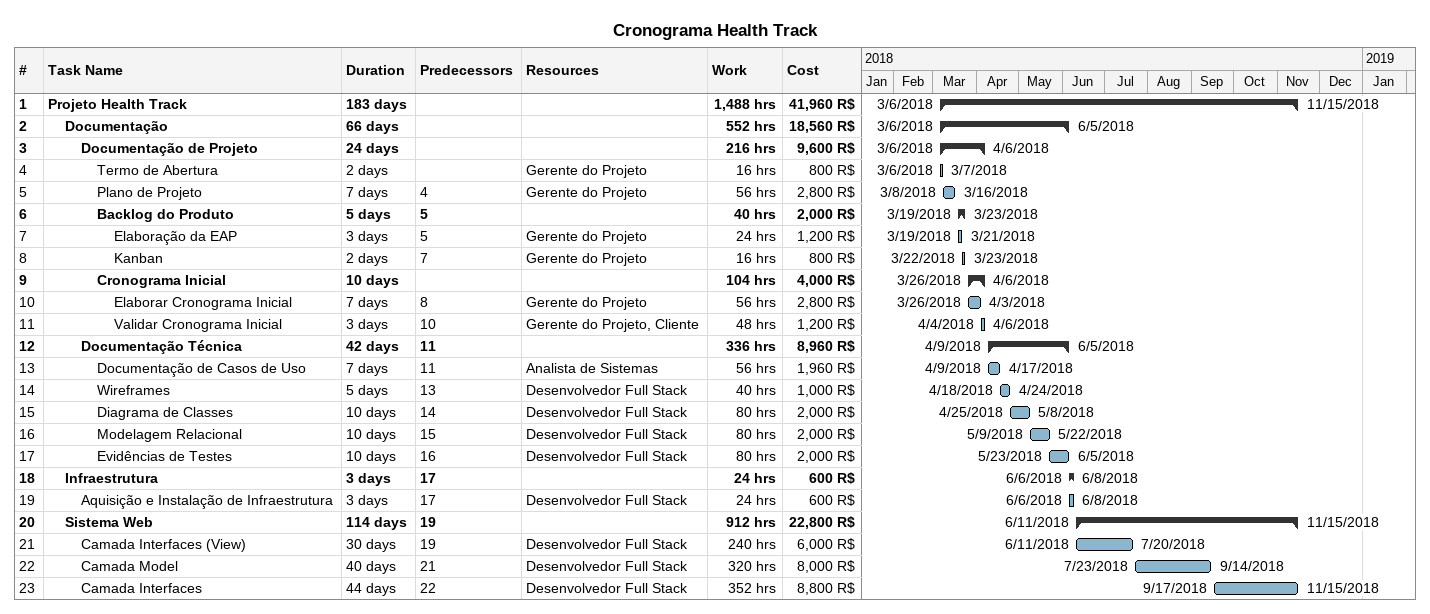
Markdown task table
Cronograma Health Track

| ID | Level | Task | Duration | Start | Finish | Predecessors | Resources | Work (h) | Cost (R$) |
|---|---|---|---|---|---|---|---|---|---|
| 1 | 1 | **Projeto Health Track** | 183d | 2018-03-06 | 2018-11-15 |  |  | 1488 | 41960 |
| 2 | 2 | **Documentação** | 66d | 2018-03-06 | 2018-06-05 |  |  | 552 | 18560 |
| 3 | 3 | **Documentação de Projeto** | 24d | 2018-03-06 | 2018-04-06 |  |  | 216 | 9600 |
| 4 | 4 | Termo de Abertura | 2d | 2018-03-06 | 2018-03-07 |  | Gerente do Projeto | 16 | 800 |
| 5 | 4 | Plano de Projeto | 7d | 2018-03-08 | 2018-03-16 | 4 | Gerente do Projeto | 56 | 2800 |
| 6 | 4 | **Backlog do Produto** | 5d | 2018-03-19 | 2018-03-23 | 5 |  | 40 | 2000 |
| 7 | 5 | Elaboração da EAP | 3d | 2018-03-19 | 2018-03-21 | 5 | Gerente do Projeto | 24 | 1200 |
| 8 | 5 | Kanban | 2d | 2018-03-22 | 2018-03-23 | 7 | Gerente do Projeto | 16 | 800 |
| 9 | 4 | **Cronograma Inicial** | 10d | 2018-03-26 | 2018-04-06 |  |  | 104 | 4000 |
| 10 | 5 | Elaborar Cronograma Inicial | 7d | 2018-03-26 | 2018-04-03 | 8 | Gerente do Projeto | 56 | 2800 |
| 11 | 5 | Validar Cronograma Inicial | 3d | 2018-04-04 | 2018-04-06 | 10 | Gerente do Projeto, Cliente | 48 | 1200 |
| 12 | 3 | **Documentação Técnica** | 42d | 2018-04-09 | 2018-06-05 | 11 |  | 336 | 8960 |
| 13 | 4 | Documentação de Casos de Uso | 7d | 2018-04-09 | 2018-04-17 | 11 | Analista de Sistemas | 56 | 1960 |
| 14 | 4 | Wireframes | 5d | 2018-04-18 | 2018-04-24 | 13 | Desenvolvedor Full Stack | 40 | 1000 |
| 15 | 4 | Diagrama de Classes | 10d | 2018-04-25 | 2018-05-08 | 14 | Desenvolvedor Full Stack | 80 | 2000 |
| 16 | 4 | Modelagem Relacional | 10d | 2018-05-09 | 2018-05-22 | 15 | Desenvolvedor Full Stack | 80 | 2000 |
| 17 | 4 | Evidências de Testes | 10d | 2018-05-23 | 2018-06-05 | 16 | Desenvolvedor Full Stack | 80 | 2000 |
| 18 | 2 | **Infraestrutura** | 3d | 2018-06-06 | 2018-06-08 | 17 |  | 24 | 600 |
| 19 | 3 | Aquisição e Instalação de Infraestrutura | 3d | 2018-06-06 | 2018-06-08 | 17 | Desenvolvedor Full Stack | 24 | 600 |
| 20 | 2 | **Sistema Web** | 114d | 2018-06-11 | 2018-11-15 | 19 |  | 912 | 22800 |
| 21 | 3 | Camada Interfaces (View) | 30d | 2018-06-11 | 2018-07-20 | 19 | Desenvolvedor Full Stack | 240 | 6000 |
| 22 | 3 | Camada Model | 40d | 2018-07-23 | 2018-09-14 | 21 | Desenvolvedor Full Stack | 320 | 8000 |
| 23 | 3 | Camada Interfaces | 44d | 2018-09-17 | 2018-11-15 | 22 | Desenvolvedor Full Stack | 352 | 8800 |
